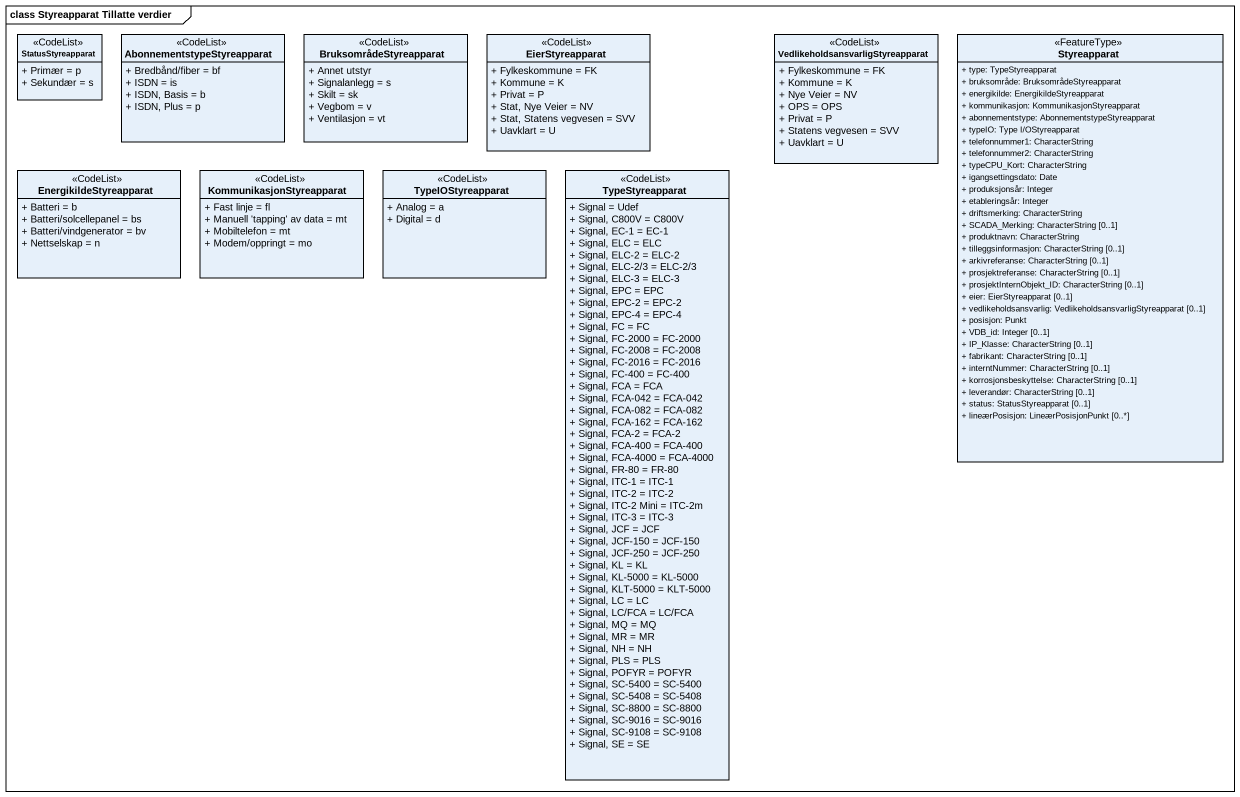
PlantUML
@startuml
mainframe class Styreapparat Tillatte verdier
hide circle
hide empty members
skinparam classAttributeIconSize 0
class StatusStyreapparat <<CodeList>> {
  + Primær = p
  + Sekundær = s
}
class AbonnementstypeStyreapparat <<CodeList>> {
  + Bredbånd/fiber = bf
  + ISDN = is
  + ISDN, Basis = b
  + ISDN, Plus = p
}
class BruksområdeStyreapparat <<CodeList>> {
  + Annet utstyr
  + Signalanlegg = s
  + Skilt = sk
  + Vegbom = v
  + Ventilasjon = vt
}
class EierStyreapparat <<CodeList>> {
  + Fylkeskommune = FK
  + Kommune = K
  + Privat = P
  + Stat, Nye Veier = NV
  + Stat, Statens vegvesen = SVV
  + Uavklart = U
}
class "VedlikeholdsansvarligStyreapparat" as VedlikeholdsansvarligStyreap <<CodeList>> {
  + Fylkeskommune = FK
  + Kommune = K
  + Nye Veier = NV
  + OPS = OPS
  + Privat = P
  + Statens vegvesen = SVV
  + Uavklart = U
}
class Styreapparat <<FeatureType>> {
  + type: TypeStyreapparat
  + bruksområde: BruksområdeStyreapparat
  + energikilde: EnergikildeStyreapparat
  + kommunikasjon: KommunikasjonStyreapparat
  + abonnementstype: AbonnementstypeStyreapparat
  + typeIO: Type I/OStyreapparat
  + telefonnummer1: CharacterString
  + telefonnummer2: CharacterString
  + typeCPU_Kort: CharacterString
  + igangsettingsdato: Date
  + produksjonsår: Integer
  + etableringsår: Integer
  + driftsmerking: CharacterString
  + SCADA_Merking: CharacterString [0..1]
  + produktnavn: CharacterString
  + tilleggsinformasjon: CharacterString [0..1]
  + arkivreferanse: CharacterString [0..1]
  + prosjektreferanse: CharacterString [0..1]
  + prosjektInternObjekt_ID: CharacterString [0..1]
  + eier: EierStyreapparat [0..1]
  + vedlikeholdsansvarlig: VedlikeholdsansvarligStyreapparat [0..1]
  + posisjon: Punkt
  + VDB_id: Integer [0..1]
  + IP_Klasse: CharacterString [0..1]
  + fabrikant: CharacterString [0..1]
  + interntNummer: CharacterString [0..1]
  + korrosjonsbeskyttelse: CharacterString [0..1]
  + leverandør: CharacterString [0..1]
  + status: StatusStyreapparat [0..1]
  + lineærPosisjon: LineærPosisjonPunkt [0..*]
}
class EnergikildeStyreapparat <<CodeList>> {
  + Batteri = b
  + Batteri/solcellepanel = bs
  + Batteri/vindgenerator = bv
  + Nettselskap = n
}
class KommunikasjonStyreapparat <<CodeList>> {
  + Fast linje = fl
  + Manuell 'tapping' av data = mt
  + Mobiltelefon = mt
  + Modem/oppringt = mo
}
class TypeIOStyreapparat <<CodeList>> {
  + Analog = a
  + Digital = d
}
class TypeStyreapparat <<CodeList>> {
  + Signal = Udef
  + Signal, C800V = C800V
  + Signal, EC-1 = EC-1
  + Signal, ELC = ELC
  + Signal, ELC-2 = ELC-2
  + Signal, ELC-2/3 = ELC-2/3
  + Signal, ELC-3 = ELC-3
  + Signal, EPC = EPC
  + Signal, EPC-2 = EPC-2
  + Signal, EPC-4 = EPC-4
  + Signal, FC = FC
  + Signal, FC-2000 = FC-2000
  + Signal, FC-2008 = FC-2008
  + Signal, FC-2016 = FC-2016
  + Signal, FC-400 = FC-400
  + Signal, FCA = FCA
  + Signal, FCA-042 = FCA-042
  + Signal, FCA-082 = FCA-082
  + Signal, FCA-162 = FCA-162
  + Signal, FCA-2 = FCA-2
  + Signal, FCA-400 = FCA-400
  + Signal, FCA-4000 = FCA-4000
  + Signal, FR-80 = FR-80
  + Signal, ITC-1 = ITC-1
  + Signal, ITC-2 = ITC-2
  + Signal, ITC-2 Mini = ITC-2m
  + Signal, ITC-3 = ITC-3
  + Signal, JCF = JCF
  + Signal, JCF-150 = JCF-150
  + Signal, JCF-250 = JCF-250
  + Signal, KL = KL
  + Signal, KL-5000 = KL-5000
  + Signal, KLT-5000 = KLT-5000
  + Signal, LC = LC
  + Signal, LC/FCA = LC/FCA
  + Signal, MQ = MQ
  + Signal, MR = MR
  + Signal, NH = NH
  + Signal, PLS = PLS
  + Signal, POFYR = POFYR
  + Signal, SC-5400 = SC-5400
  + Signal, SC-5408 = SC-5408
  + Signal, SC-8800 = SC-8800
  + Signal, SC-9016 = SC-9016
  + Signal, SC-9108 = SC-9108
  + Signal, SE = SE
}
@enduml
